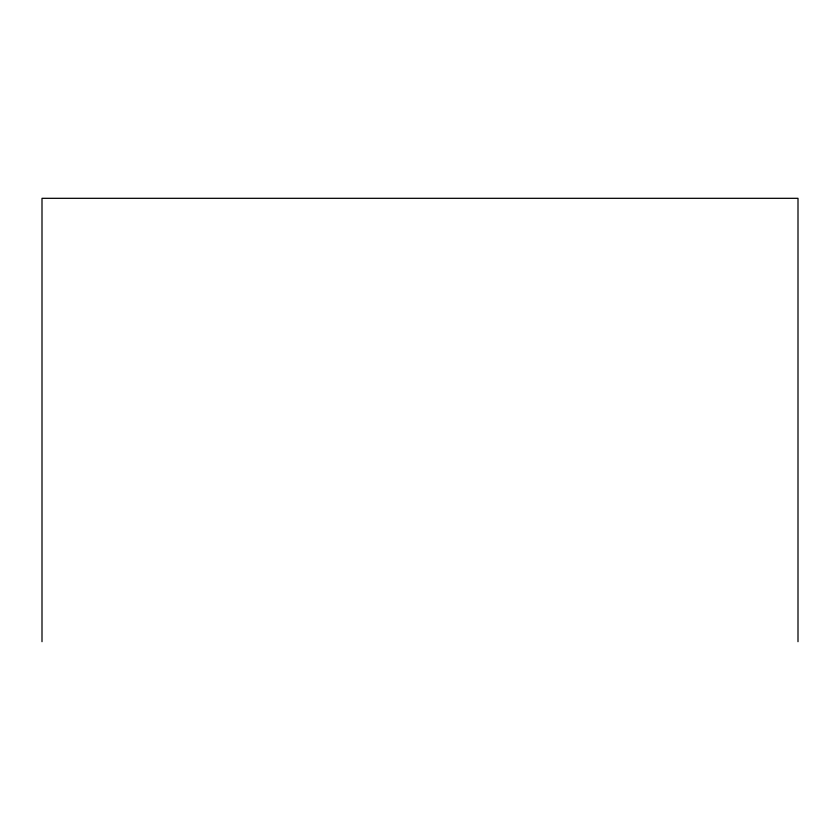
<?xml version="1.0" encoding="UTF-8"?>
<svg xmlns="http://www.w3.org/2000/svg" width="840" height="840" viewBox="0 0 840 840"><rect width="100%" height="100%" fill="white"/><g stroke="black" fill="none" stroke-linecap="round" stroke-linejoin="round"><path stroke-width="1.26" d="M798 641.687L798 198.314L42 198.314L42 641.687"/></g></svg>
